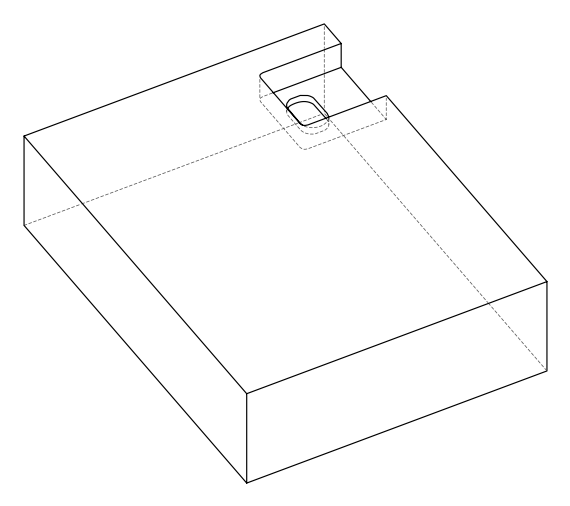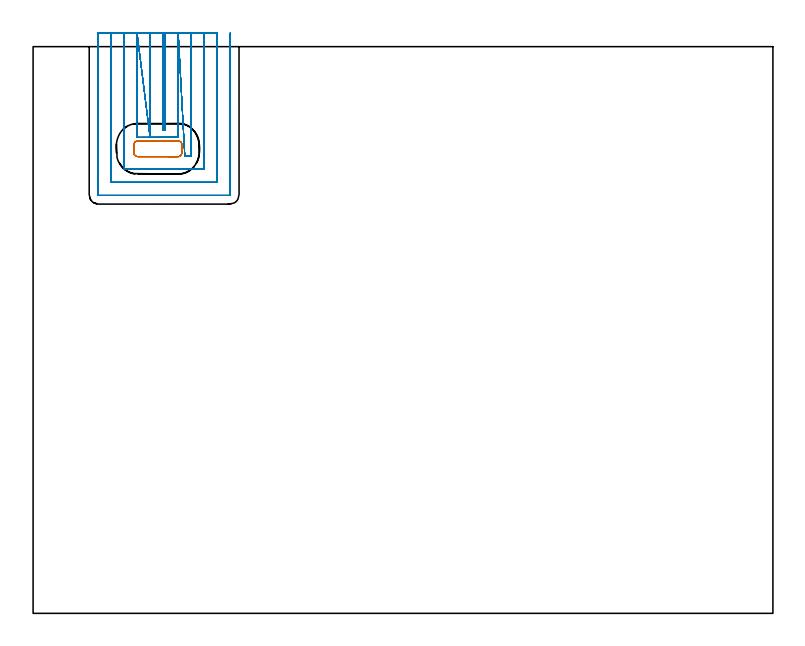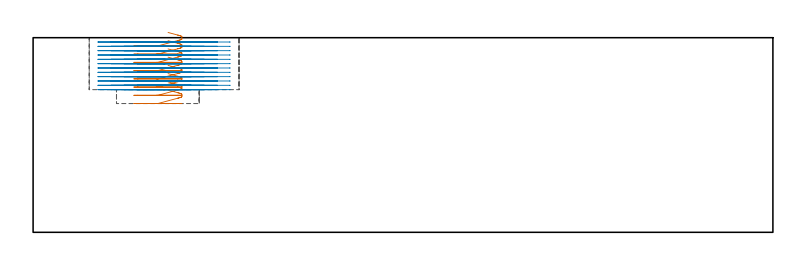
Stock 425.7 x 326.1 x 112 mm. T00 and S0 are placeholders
(PLAN: 2 operations, 1 tool changes, 40.8 min)
(1 MILL_RECTANGULAR_POCKET | POCKET_RECTANGULAR_STRAIGHT | UGT0201_104 | Follow Part, ap 5, ae 75% | 2.1 min | 47589 mm3)
(2 MILL_SLOT | SLOT_PARTIAL_RECTANGULAR | NXT0201_013 | Follow Part, ap 2.5, ae 75% | 38.73 min | 195627 mm3)
(TOOL UGT0201_104 | End Mill 20 mm | D20 FL22 Z2)
(TOOL NXT0201_013 | ENDMILL 10mm | D10 FL30 Z4)
(OP 1 MILL_RECTANGULAR_POCKET)
G17 G21 G94 G90
T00 M6
G54
G17 G0 G90 X77.655 Y262.8 S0 M3
G43 Z122. H0
Z115.
G94 G1 X83.3 Z113.487 F250.
X83.452 Z113.447
X83.861 Y262.864 Z113.336
X84.252 Y263.001 Z113.225
X84.612 Y263.205 Z113.114
X84.93 Y263.47 Z113.003
X85.195 Y263.788 Z112.892
X85.399 Y264.148 Z112.781
X85.536 Y264.539 Z112.67
X85.6 Y264.948 Z112.559
Y269.752 Z111.272
X85.536 Y270.161 Z111.161
X85.399 Y270.552 Z111.05
X85.195 Y270.912 Z110.939
X84.93 Y271.23 Z110.828
X84.612 Y271.495 Z110.717
X84.252 Y271.699 Z110.606
X83.861 Y271.836 Z110.495
X83.452 Y271.9 Z110.384
X83.3 Z110.344
X71.8 Z107.262
X60.3 F500.
G3 X58. Y269.6 R2.3
G1 Y265.1
G3 X60.3 Y262.8 R2.3
G1 X83.3
G3 X85.6 Y265.1 R2.3
G1 Y269.6
G3 X83.3 Y271.9 R2.3
G1 X71.8
X70.8
G0 X77.655 Y262.8 Z110.262
G1 X83.3 Z108.75 F250.
X83.452 Z108.709
X83.861 Y262.864 Z108.598
X84.252 Y263.001 Z108.487
X84.612 Y263.205 Z108.376
X84.93 Y263.47 Z108.265
X85.195 Y263.788 Z108.155
X85.399 Y264.148 Z108.044
X85.536 Y264.539 Z107.933
X85.6 Y264.948 Z107.822
Y269.752 Z106.535
X85.536 Y270.161 Z106.424
X85.399 Y270.552 Z106.313
X85.195 Y270.912 Z106.202
X84.93 Y271.23 Z106.091
X84.612 Y271.495 Z105.98
X84.252 Y271.699 Z105.869
X83.861 Y271.836 Z105.758
X83.452 Y271.9 Z105.647
X83.3 Z105.606
X71.8 Z102.525
X60.3 F500.
G3 X58. Y269.6 R2.3
G1 Y265.1
G3 X60.3 Y262.8 R2.3
G1 X83.3
G3 X85.6 Y265.1 R2.3
G1 Y269.6
G3 X83.3 Y271.9 R2.3
G1 X71.8
X70.8
G0 X77.655 Y262.8 Z105.525
G1 X83.3 Z104.012 F250.
X83.452 Z103.972
X83.861 Y262.864 Z103.861
X84.252 Y263.001 Z103.75
X84.612 Y263.205 Z103.639
X84.93 Y263.47 Z103.528
X85.195 Y263.788 Z103.417
X85.399 Y264.148 Z103.306
X85.536 Y264.539 Z103.195
X85.6 Y264.948 Z103.084
Y269.752 Z101.797
X85.536 Y270.161 Z101.686
X85.399 Y270.552 Z101.575
X85.195 Y270.912 Z101.464
X84.93 Y271.23 Z101.353
X84.612 Y271.495 Z101.242
X84.252 Y271.699 Z101.131
X83.861 Y271.836 Z101.02
X83.452 Y271.9 Z100.91
X83.3 Z100.869
X71.8 Z97.787
X60.3 F500.
G3 X58. Y269.6 R2.3
G1 Y265.1
G3 X60.3 Y262.8 R2.3
G1 X83.3
G3 X85.6 Y265.1 R2.3
G1 Y269.6
G3 X83.3 Y271.9 R2.3
G1 X71.8
X70.8
G0 X77.655 Y262.8 Z100.787
G1 X83.3 Z99.275 F250.
X83.452 Z99.234
X83.861 Y262.864 Z99.123
X84.252 Y263.001 Z99.012
X84.612 Y263.205 Z98.901
X84.93 Y263.47 Z98.79
X85.195 Y263.788 Z98.68
X85.399 Y264.148 Z98.569
X85.536 Y264.539 Z98.458
X85.6 Y264.948 Z98.347
Y269.752 Z97.06
X85.536 Y270.161 Z96.949
X85.399 Y270.552 Z96.838
X85.195 Y270.912 Z96.727
X84.93 Y271.23 Z96.616
X84.612 Y271.495 Z96.505
X84.252 Y271.699 Z96.394
X83.861 Y271.836 Z96.283
X83.452 Y271.9 Z96.172
X83.3 Z96.131
X71.8 Z93.05
X60.3 F500.
G3 X58. Y269.6 R2.3
G1 Y265.1
G3 X60.3 Y262.8 R2.3
G1 X83.3
G3 X85.6 Y265.1 R2.3
G1 Y269.6
G3 X83.3 Y271.9 R2.3
G1 X71.8
X70.8
G0 X77.655 Y262.8 Z96.05
G1 X83.3 Z94.537 F250.
X83.452 Z94.497
X83.861 Y262.864 Z94.386
X84.252 Y263.001 Z94.275
X84.612 Y263.205 Z94.164
X84.93 Y263.47 Z94.053
X85.195 Y263.788 Z93.942
X85.399 Y264.148 Z93.831
X85.536 Y264.539 Z93.72
X85.6 Y264.948 Z93.609
Y269.752 Z92.322
X85.536 Y270.161 Z92.211
X85.399 Y270.552 Z92.1
X85.195 Y270.912 Z91.989
X84.93 Y271.23 Z91.878
X84.612 Y271.495 Z91.767
X84.252 Y271.699 Z91.656
X83.861 Y271.836 Z91.545
X83.452 Y271.9 Z91.435
X83.3 Z91.394
X71.8 Z88.312
X60.3 F500.
G3 X58. Y269.6 R2.3
G1 Y265.1
G3 X60.3 Y262.8 R2.3
G1 X83.3
G3 X85.6 Y265.1 R2.3
G1 Y269.6
G3 X83.3 Y271.9 R2.3
G1 X71.8
X70.8
G0 X77.655 Y262.8 Z91.312
G1 X83.3 Z89.8 F250.
X83.452 Z89.759
X83.861 Y262.864 Z89.648
X84.252 Y263.001 Z89.537
X84.612 Y263.205 Z89.426
X84.93 Y263.47 Z89.316
X85.195 Y263.788 Z89.205
X85.399 Y264.148 Z89.094
X85.536 Y264.539 Z88.983
X85.6 Y264.948 Z88.872
Y269.752 Z87.585
X85.536 Y270.161 Z87.474
X85.399 Y270.552 Z87.363
X85.195 Y270.912 Z87.252
X84.93 Y271.23 Z87.141
X84.612 Y271.495 Z87.03
X84.252 Y271.699 Z86.919
X83.861 Y271.836 Z86.808
X83.452 Y271.9 Z86.697
X83.3 Z86.656
X71.8 Z83.575
X60.3 F500.
G3 X58. Y269.6 R2.3
G1 Y265.1
G3 X60.3 Y262.8 R2.3
G1 X83.3
G3 X85.6 Y265.1 R2.3
G1 Y269.6
G3 X83.3 Y271.9 R2.3
G1 X71.8
X70.8
G0 X77.655 Y262.8 Z86.575
G1 X83.3 Z85.062 F250.
X83.452 Z85.022
X83.861 Y262.864 Z84.911
X84.252 Y263.001 Z84.8
X84.612 Y263.205 Z84.689
X84.93 Y263.47 Z84.578
X85.195 Y263.788 Z84.467
X85.399 Y264.148 Z84.356
X85.536 Y264.539 Z84.245
X85.6 Y264.948 Z84.134
Y269.752 Z82.847
X85.536 Y270.161 Z82.736
X85.399 Y270.552 Z82.625
X85.195 Y270.912 Z82.514
X84.93 Y271.23 Z82.403
X84.612 Y271.495 Z82.292
X84.252 Y271.699 Z82.181
X83.861 Y271.836 Z82.071
X83.452 Y271.9 Z81.96
X83.3 Z81.919
X71.8 Z78.837
X60.3 F500.
G3 X58. Y269.6 R2.3
G1 Y265.1
G3 X60.3 Y262.8 R2.3
G1 X83.3
G3 X85.6 Y265.1 R2.3
G1 Y269.6
G3 X83.3 Y271.9 R2.3
G1 X71.8
X70.8
G0 X77.655 Y262.8 Z81.837
G1 X83.3 Z80.325 F250.
X83.452 Z80.284
X83.861 Y262.864 Z80.173
X84.252 Y263.001 Z80.062
X84.612 Y263.205 Z79.951
X84.93 Y263.47 Z79.841
X85.195 Y263.788 Z79.73
X85.399 Y264.148 Z79.619
X85.536 Y264.539 Z79.508
X85.6 Y264.948 Z79.397
Y269.752 Z78.11
X85.536 Y270.161 Z77.999
X85.399 Y270.552 Z77.888
X85.195 Y270.912 Z77.777
X84.93 Y271.23 Z77.666
X84.612 Y271.495 Z77.555
X84.252 Y271.699 Z77.444
X83.861 Y271.836 Z77.333
X83.452 Y271.9 Z77.222
X83.3 Z77.181
X71.8 Z74.1
X60.3 F500.
G3 X58. Y269.6 R2.3
G1 Y265.1
G3 X60.3 Y262.8 R2.3
G1 X83.3
G3 X85.6 Y265.1 R2.3
G1 Y269.6
G3 X83.3 Y271.9 R2.3
G1 X71.8
X70.8
G0 Z122.
M5
M2
(OP 2 MILL_SLOT)
G17 G21 G94 G90
T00 M6
G54
G17 G0 G90 X74.8 Y334.1 S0 M3
G43 Z122. H0
Z109.508
G94 G1 Y331.1 F250.
Y278. F500.
X76.
Y331.1
Y334.1 F250.
X67.3
Y331.1
Y276.9 F500.
Y273.9 F250.
X59.8 Y334.1 F500.
Y331.1 F250.
Y276.884 F500.
Y273.884 F250.
X83.5 Y273.901 F500.
Y276.901 F250.
Y331.1 F500.
Y334.1 F250.
X87.3 Y263. F500.
X90.3 F250.
X91. F500.
Y331.1
Y334.1 F250.
X52.3
Y331.1
Y255.5 F500.
X98.5
Y331.1
Y334.1 F250.
X44.8
Y331.1
Y248. F500.
X106.
Y331.1
Y334.1 F250.
X37.3
Y331.1
Y240.9 F500.
G3 X37.7 Y240.5 R0.4
G1 X113.1
G3 X113.5 Y240.9 R0.4
G1 Y331.1
Y334.1 F250.
G0 X74.8 Z107.017
G1 Y331.1
Y278. F500.
X76.
Y331.1
Y334.1 F250.
X67.3
Y331.1
Y276.9 F500.
Y273.9 F250.
X59.8 Y334.1 F500.
Y331.1 F250.
Y276.884 F500.
Y273.884 F250.
X83.5 Y273.901 F500.
Y276.901 F250.
Y331.1 F500.
Y334.1 F250.
X87.3 Y263. F500.
X90.3 F250.
X91. F500.
Y331.1
Y334.1 F250.
X52.3
Y331.1
Y255.5 F500.
X98.5
Y331.1
Y334.1 F250.
X44.8
Y331.1
Y248. F500.
X106.
Y331.1
Y334.1 F250.
X37.3
Y331.1
Y240.9 F500.
G3 X37.7 Y240.5 R0.4
G1 X113.1
G3 X113.5 Y240.9 R0.4
G1 Y331.1
Y334.1 F250.
G0 X74.8 Z104.525
G1 Y331.1
Y278. F500.
X76.
Y331.1
Y334.1 F250.
X67.3
Y331.1
Y276.9 F500.
Y273.9 F250.
X59.8 Y334.1 F500.
Y331.1 F250.
Y276.884 F500.
Y273.884 F250.
X83.5 Y273.901 F500.
Y276.901 F250.
Y331.1 F500.
Y334.1 F250.
X87.3 Y263. F500.
X90.3 F250.
X91. F500.
Y331.1
Y334.1 F250.
X52.3
Y331.1
Y255.5 F500.
X98.5
Y331.1
Y334.1 F250.
X44.8
Y331.1
Y248. F500.
X106.
Y331.1
Y334.1 F250.
X37.3
Y331.1
Y240.9 F500.
G3 X37.7 Y240.5 R0.4
G1 X113.1
G3 X113.5 Y240.9 R0.4
G1 Y331.1
Y334.1 F250.
G0 X74.8 Z102.033
G1 Y331.1
Y278. F500.
X76.
Y331.1
Y334.1 F250.
X67.3
Y331.1
Y276.9 F500.
Y273.9 F250.
X59.8 Y334.1 F500.
Y331.1 F250.
Y276.884 F500.
Y273.884 F250.
X83.5 Y273.901 F500.
Y276.901 F250.
Y331.1 F500.
Y334.1 F250.
X87.3 Y263. F500.
X90.3 F250.
X91. F500.
Y331.1
Y334.1 F250.
X52.3
Y331.1
Y255.5 F500.
X98.5
Y331.1
Y334.1 F250.
X44.8
Y331.1
Y248. F500.
X106.
Y331.1
Y334.1 F250.
X37.3
Y331.1
Y240.9 F500.
G3 X37.7 Y240.5 R0.4
G1 X113.1
G3 X113.5 Y240.9 R0.4
G1 Y331.1
Y334.1 F250.
G0 X74.8 Z99.542
G1 Y331.1
Y278. F500.
X76.
Y331.1
Y334.1 F250.
X67.3
Y331.1
Y276.9 F500.
Y273.9 F250.
X59.8 Y334.1 F500.
Y331.1 F250.
Y276.884 F500.
Y273.884 F250.
X83.5 Y273.901 F500.
Y276.901 F250.
Y331.1 F500.
Y334.1 F250.
X87.3 Y263. F500.
X90.3 F250.
X91. F500.
Y331.1
Y334.1 F250.
X52.3
Y331.1
Y255.5 F500.
X98.5
Y331.1
Y334.1 F250.
X44.8
Y331.1
Y248. F500.
X106.
Y331.1
Y334.1 F250.
X37.3
Y331.1
Y240.9 F500.
G3 X37.7 Y240.5 R0.4
G1 X113.1
G3 X113.5 Y240.9 R0.4
G1 Y331.1
Y334.1 F250.
G0 X74.8 Z97.05
G1 Y331.1
Y278. F500.
X76.
Y331.1
Y334.1 F250.
X67.3
Y331.1
Y276.9 F500.
Y273.9 F250.
X59.8 Y334.1 F500.
Y331.1 F250.
Y276.884 F500.
Y273.884 F250.
X83.5 Y273.901 F500.
Y276.901 F250.
Y331.1 F500.
Y334.1 F250.
X87.3 Y263. F500.
X90.3 F250.
X91. F500.
Y331.1
Y334.1 F250.
X52.3
Y331.1
Y255.5 F500.
X98.5
Y331.1
Y334.1 F250.
X44.8
Y331.1
Y248. F500.
X106.
Y331.1
Y334.1 F250.
X37.3
Y331.1
Y240.9 F500.
G3 X37.7 Y240.5 R0.4
G1 X113.1
G3 X113.5 Y240.9 R0.4
G1 Y331.1
Y334.1 F250.
G0 X74.8 Z94.558
G1 Y331.1
Y278. F500.
X76.
Y331.1
Y334.1 F250.
X67.3
Y331.1
Y276.9 F500.
Y273.9 F250.
X59.8 Y334.1 F500.
Y331.1 F250.
Y276.884 F500.
Y273.884 F250.
X83.5 Y273.901 F500.
Y276.901 F250.
Y331.1 F500.
Y334.1 F250.
X87.3 Y263. F500.
X90.3 F250.
X91. F500.
Y331.1
Y334.1 F250.
X52.3
Y331.1
Y255.5 F500.
X98.5
Y331.1
Y334.1 F250.
X44.8
Y331.1
Y248. F500.
X106.
Y331.1
Y334.1 F250.
X37.3
Y331.1
Y240.9 F500.
G3 X37.7 Y240.5 R0.4
G1 X113.1
G3 X113.5 Y240.9 R0.4
G1 Y331.1
Y334.1 F250.
G0 X74.8 Z92.067
G1 Y331.1
Y278. F500.
X76.
Y331.1
Y334.1 F250.
X67.3
Y331.1
Y276.9 F500.
Y273.9 F250.
X59.8 Y334.1 F500.
Y331.1 F250.
Y276.884 F500.
Y273.884 F250.
X83.5 Y273.901 F500.
Y276.901 F250.
Y331.1 F500.
Y334.1 F250.
X87.3 Y263. F500.
X90.3 F250.
X91. F500.
Y331.1
Y334.1 F250.
X52.3
Y331.1
Y255.5 F500.
X98.5
Y331.1
Y334.1 F250.
X44.8
Y331.1
Y248. F500.
X106.
Y331.1
Y334.1 F250.
X37.3
Y331.1
Y240.9 F500.
G3 X37.7 Y240.5 R0.4
G1 X113.1
G3 X113.5 Y240.9 R0.4
G1 Y331.1
Y334.1 F250.
G0 X74.8 Z89.575
G1 Y331.1
Y278. F500.
X76.
Y331.1
Y334.1 F250.
X67.3
Y331.1
Y276.9 F500.
Y273.9 F250.
X59.8 Y334.1 F500.
Y331.1 F250.
Y276.884 F500.
Y273.884 F250.
X83.5 Y273.901 F500.
Y276.901 F250.
Y331.1 F500.
Y334.1 F250.
X87.3 Y263. F500.
X90.3 F250.
X91. F500.
Y331.1
Y334.1 F250.
X52.3
Y331.1
Y255.5 F500.
X98.5
Y331.1
Y334.1 F250.
X44.8
Y331.1
Y248. F500.
X106.
Y331.1
Y334.1 F250.
X37.3
Y331.1
Y240.9 F500.
G3 X37.7 Y240.5 R0.4
G1 X113.1
G3 X113.5 Y240.9 R0.4
G1 Y331.1
Y334.1 F250.
G0 X74.8 Z87.083
G1 Y331.1
Y278. F500.
X76.
Y331.1
Y334.1 F250.
X67.3
Y331.1
Y276.9 F500.
Y273.9 F250.
X59.8 Y334.1 F500.
Y331.1 F250.
Y276.884 F500.
Y273.884 F250.
X83.5 Y273.901 F500.
Y276.901 F250.
Y331.1 F500.
Y334.1 F250.
X87.3 Y263. F500.
X90.3 F250.
X91. F500.
Y331.1
Y334.1 F250.
X52.3
Y331.1
Y255.5 F500.
X98.5
Y331.1
Y334.1 F250.
X44.8
Y331.1
Y248. F500.
X106.
Y331.1
Y334.1 F250.
X37.3
Y331.1
Y240.9 F500.
G3 X37.7 Y240.5 R0.4
G1 X113.1
G3 X113.5 Y240.9 R0.4
G1 Y331.1
Y334.1 F250.
G0 X74.8 Z84.592
G1 Y331.1
Y278. F500.
X76.
Y331.1
Y334.1 F250.
X67.3
Y331.1
Y276.9 F500.
Y273.9 F250.
X59.8 Y334.1 F500.
Y331.1 F250.
Y276.884 F500.
Y273.884 F250.
X83.5 Y273.901 F500.
Y276.901 F250.
Y331.1 F500.
Y334.1 F250.
X87.3 Y263. F500.
X90.3 F250.
X91. F500.
Y331.1
Y334.1 F250.
X52.3
Y331.1
Y255.5 F500.
X98.5
Y331.1
Y334.1 F250.
X44.8
Y331.1
Y248. F500.
X106.
Y331.1
Y334.1 F250.
X37.3
Y331.1
Y240.9 F500.
G3 X37.7 Y240.5 R0.4
G1 X113.1
G3 X113.5 Y240.9 R0.4
G1 Y331.1
Y334.1 F250.
G0 X74.8 Z82.1
G1 Y331.1
Y278. F500.
X76.
Y331.1
Y334.1 F250.
X67.3
Y331.1
Y276.9 F500.
Y273.9 F250.
X59.8 Y334.1 F500.
Y331.1 F250.
Y276.88 F500.
Y273.88 F250.
X83.5 Y273.901 F500.
Y276.901 F250.
Y331.1 F500.
Y334.1 F250.
X87.3 Y263. F500.
X90.3 F250.
X91. F500.
Y331.1
Y334.1 F250.
X52.3
Y331.1
Y255.5 F500.
X98.5
Y331.1
Y334.1 F250.
X44.8
Y331.1
Y248. F500.
X106.
Y331.1
Y334.1 F250.
X37.3
Y331.1
Y240.9 F500.
G3 X37.7 Y240.5 R0.4
G1 X113.1
G3 X113.5 Y240.9 R0.4
G1 Y331.1
Y334.1 F250.
G0 Z122.
M5
M2
